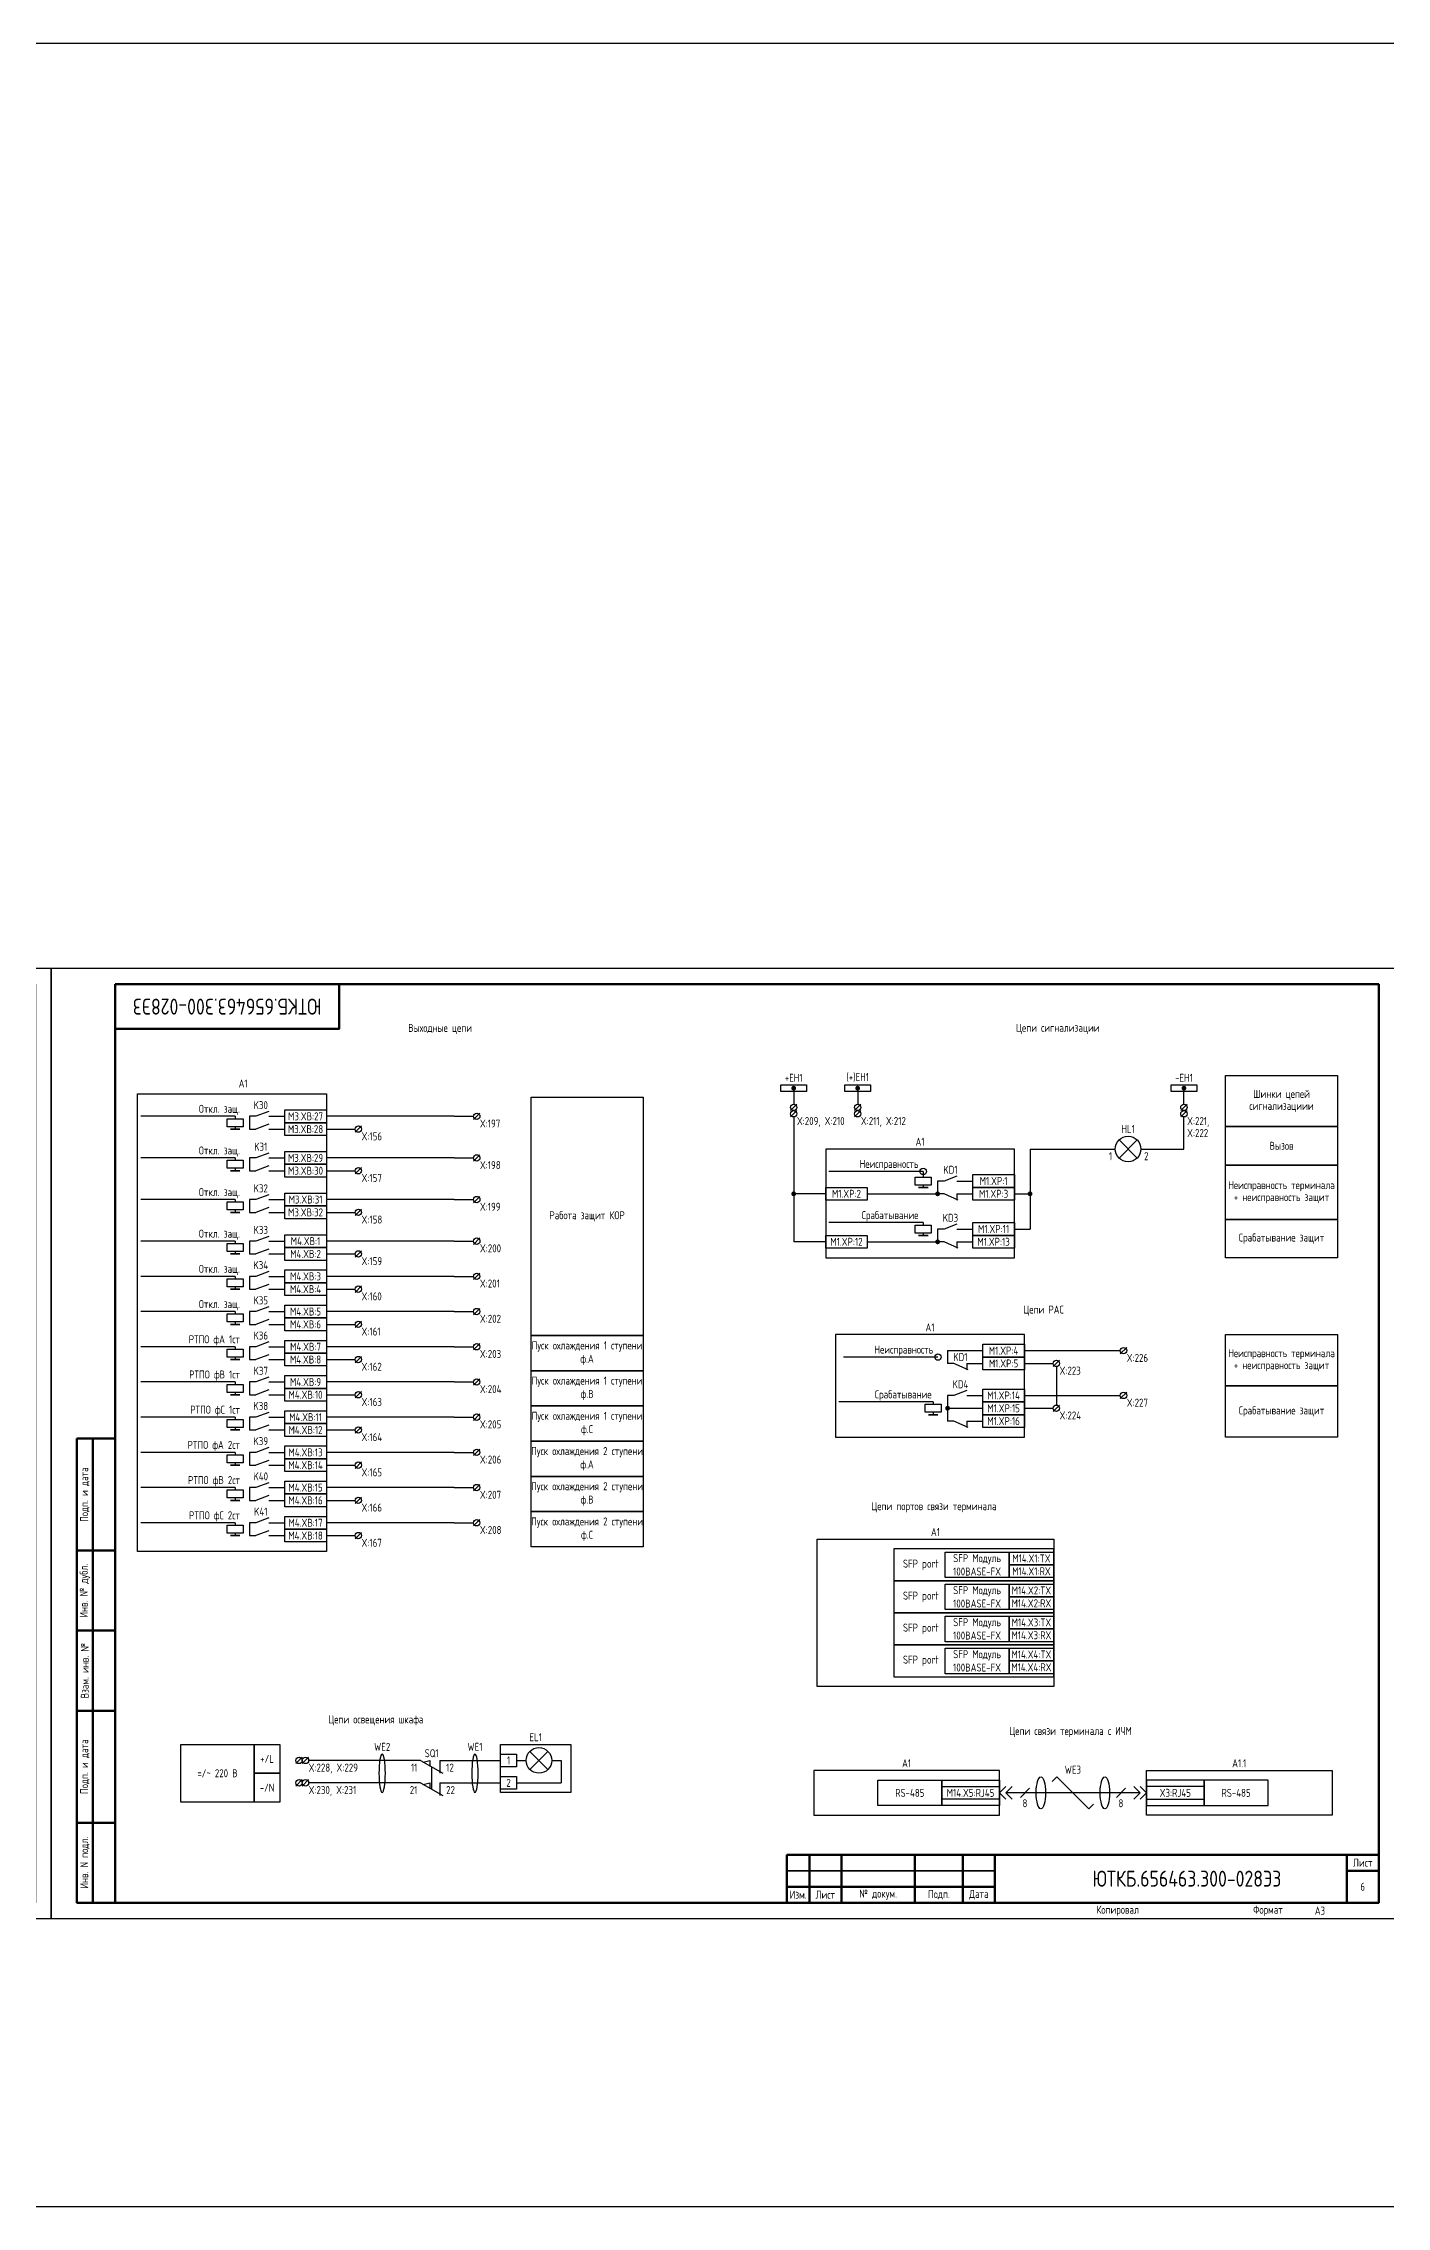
# Model space of a CAD drawing. Header units: millimetres. Extents: x -1117 to 4572, y -90 to 586.
# Drawn here: x 2098 to 2518, y -90 to 586 of the extents above; entities that cross this region are included whole.
import ezdxf

# ---------------------------------------------------------------- set-up
doc = ezdxf.new("R2010")
doc.units = ezdxf.units.MM
doc.styles.add('Gost_type_A', font='GOST_A.TTF')

# ---------------------------------------------------------------- blocks, each defined once
blk = doc.blocks.new('POINT')
at = {"const_width": 0.75}
blk.add_lwpolyline([(-0.375, 0, 1), (0.375, 0, 1)], format="xyb", close=True, dxfattribs=at)
blk = doc.blocks.new('Шинка')
blk.add_lwpolyline([(-4, 1), (4, 1), (4, -1), (-4, -1)], close=True)
blk.add_blockref('POINT', (0, 0))
blk = doc.blocks.new('Формат_А3')
blk.add_lwpolyline([(-420, 297), (0, 297), (0, 0), (-420, 0)], close=True)
at = {"lineweight": 50}
blk.add_lwpolyline([(-400, 292), (-5, 292), (-5, 5), (-400, 5)], close=True, dxfattribs=at)
blk = doc.blocks.new('Штамп угловой верхний')
at = {"lineweight": 50}
blk.add_lwpolyline([(0, 0), (70, 0), (70, -14), (0, -14)], close=True, dxfattribs=at)
blk = doc.blocks.new('Штамп левый нижний')
at = {"lineweight": 50}
for points in [[(-12, 145), (-7, 145), (-7, 110), (-12, 110)], [(-7, 145), (0, 145), (0, 110), (-7, 110)], [(-12, 110), (-7, 110), (-7, 85), (-12, 85)], [(-7, 110), (0, 110), (0, 85), (-7, 85)], [(-12, 85), (-7, 85), (-7, 60), (-12, 60)], [(-7, 85), (0, 85), (0, 60), (-7, 60)], [(-12, 60), (-7, 60), (-7, 25), (-12, 25)], [(-7, 60), (0, 60), (0, 25), (-7, 25)], [(-12, 25), (-7, 25), (-7, 0), (-12, 0)], [(-7, 25), (0, 25), (0, 0), (-7, 0)]]:
    blk.add_lwpolyline(points, close=True, dxfattribs=at)
at = {"char_height": 2.5, "attachment_point": 5, "rotation": 90, "style": 'Gost_type_A'}
for s, insert, width in [('Подп. и дата', (-9.5, 127.5), 35), ('Инв. № дубл.', (-9.5, 97.5), 25), ('Взам. инв. №', (-9.5, 72.5), 25), ('Подп. и дата', (-9.5, 42.5), 35), ('Инв. N подл.', (-9.5, 12.5), 25)]:
    blk.add_mtext(s, dxfattribs=dict(at, insert=insert, width=width))
blk = doc.blocks.new('Штамп малый нижний')
at = {"lineweight": 50}
for points in [[(-185, 15), (-178, 15), (-178, 5), (-185, 5)], [(-178, 15), (-168, 15), (-168, 5), (-178, 5)], [(-168, 15), (-145, 15), (-145, 5), (-168, 5)], [(-145, 15), (-130, 15), (-130, 5), (-145, 5)], [(-130, 15), (-120, 15), (-120, 5), (-130, 5)], [(-120, 15), (-10, 15), (-10, 0), (-120, 0)], [(-10, 15), (0, 15), (0, 10), (-10, 10)], [(-10, 10), (0, 10), (0, 0), (-10, 0)], [(-185, 5), (-178, 5), (-178, 0), (-185, 0)], [(-178, 5), (-168, 5), (-168, 0), (-178, 0)], [(-168, 5), (-145, 5), (-145, 0), (-168, 0)], [(-145, 5), (-130, 5), (-130, 0), (-145, 0)], [(-130, 5), (-120, 5), (-120, 0), (-130, 0)]]:
    blk.add_lwpolyline(points, close=True, dxfattribs=at)
for points in [[(-185, 15), (-178, 15), (-178, 10), (-185, 10)], [(-178, 15), (-168, 15), (-168, 10), (-178, 10)], [(-168, 15), (-145, 15), (-145, 10), (-168, 10)], [(-145, 15), (-130, 15), (-130, 10), (-145, 10)], [(-130, 15), (-120, 15), (-120, 10), (-130, 10)], [(-185, 10), (-178, 10), (-178, 5), (-185, 5)], [(-178, 10), (-168, 10), (-168, 5), (-178, 5)], [(-168, 10), (-145, 10), (-145, 5), (-168, 5)], [(-145, 10), (-130, 10), (-130, 5), (-145, 5)], [(-130, 10), (-120, 10), (-120, 5), (-130, 5)]]:
    blk.add_lwpolyline(points, close=True)
at = {"char_height": 2.5, "style": 'Gost_type_A'}
for s, insert, width, attachment_point in [('Лист', (-5, 12.5), 10, 5), ('Изм.', (-181.5, 2.5), 7, 5), ('Лист', (-173, 2.5), 10, 5), ('№ докум.', (-156.5, 2.5), 23, 5), ('Подп.', (-137.5, 2.5), 15, 5), ('Дата', (-125, 2.5), 10, 5), ('Копировал', (-75, -2.53), 13.1202, 6), ('Формат', (-30, -2.53), 13.1202, 6)]:
    blk.add_mtext(s, dxfattribs=dict(at, insert=insert, width=width, attachment_point=attachment_point))

msp = doc.modelspace()

# ---------------------------------------------------------------- linework, layer by layer
for p, q in [((2332.1, 259.5), (2332.1, 254.5)), ((2352.1, 258.5), (2352.1, 254.5)), ((2454.1, 254.5), (2454.1, 259.5)), ((2157.5, 250.71), (2128, 250.71)), ((2157.5, 250.71), (2157.5, 249.96)), ((2226, 250.71), (2186, 250.71)), ((2234.01, 251.71), (2232.01, 249.71)), ((2333.1, 254.5), (2331.1, 252.5)), ((2333.1, 252.5), (2331.1, 250.5)), ((2332.1, 250.5), (2332.1, 211.5)), ((2353.1, 254.5), (2351.1, 252.5)), ((2353.1, 252.5), (2351.1, 250.5)), ((2455.1, 254.5), (2453.1, 252.5)), ((2455.1, 252.5), (2453.1, 250.5)), ((2454.1, 252.5), (2454.1, 252.51)), ((2454.1, 252.5), (2454.1, 252.51)), ((2454.1, 240.5), (2454.1, 250.5)), ((2157.5, 247.46), (2157.5, 246.71)), ((2186, 246.71), (2195, 246.71)), ((2197.01, 247.71), (2195.01, 245.71)), ((2157.5, 237.71), (2128, 237.71)), ((2157.5, 237.71), (2157.5, 236.96)), ((2226, 237.71), (2186, 237.71)), ((2234.01, 238.71), (2232.01, 236.71)), ((2405.98, 240.5), (2417.91, 240.5)), ((2405.98, 240.5), (2405.98, 215.5)), ((2417.91, 240.5), (2432.64, 240.5)), ((2433.82, 243.33), (2439.47, 237.67)), ((2439.47, 243.33), (2433.82, 237.67)), ((2440.64, 240.5), (2454.1, 240.5)), ((2157.5, 234.46), (2157.5, 233.71)), ((2186, 233.71), (2195, 233.71)), ((2197.01, 234.71), (2195.01, 232.71)), ((2372.6, 233.5), (2343.1, 233.5)), ((2372.6, 233.5), (2372.6, 231.75)), ((2157.5, 224.71), (2128, 224.71)), ((2157.5, 224.71), (2157.5, 223.96)), ((2226, 224.71), (2186, 224.71)), ((2234.01, 225.71), (2232.01, 223.71)), ((2342.1, 226.5), (2332.1, 226.5)), ((2372.6, 229.25), (2372.6, 228.5)), ((2383.1, 226.5), (2383.1, 224.5)), ((2401.1, 226.5), (2405.98, 226.5)), ((2157.5, 221.46), (2157.5, 220.71)), ((2186, 220.71), (2195, 220.71)), ((2197.01, 221.71), (2195.01, 219.71)), ((2372.6, 217.5), (2343.1, 217.5)), ((2372.6, 217.5), (2372.6, 216.75)), ((2157.5, 211.71), (2128, 211.71)), ((2157.5, 211.71), (2157.5, 210.96)), ((2226, 211.71), (2186, 211.71)), ((2234.01, 212.71), (2232.01, 210.71)), ((2342.1, 211.5), (2332.1, 211.5)), ((2372.6, 214.25), (2372.6, 213.5)), ((2383.1, 211.5), (2383.1, 209.5)), ((2401.1, 215.5), (2405.98, 215.5)), ((2157.5, 208.46), (2157.5, 207.71)), ((2186, 207.71), (2195, 207.71)), ((2197.01, 208.71), (2195.01, 206.71)), ((2157.5, 200.71), (2128, 200.71)), ((2157.5, 200.71), (2157.5, 199.96)), ((2157.5, 197.46), (2157.5, 196.71)), ((2226, 200.71), (2186, 200.71)), ((2186, 196.71), (2195, 196.71)), ((2197, 197.71), (2195, 195.71)), ((2234, 201.71), (2232, 199.71)), ((2157.5, 189.71), (2128, 189.71)), ((2157.5, 189.71), (2157.5, 188.96)), ((2226, 189.71), (2186, 189.71)), ((2234, 190.71), (2232, 188.71)), ((2157.5, 186.46), (2157.5, 185.71)), ((2186, 185.71), (2195, 185.71)), ((2197, 186.71), (2195, 184.71)), ((2157.5, 178.71), (2128, 178.71)), ((2157.5, 178.71), (2157.5, 177.96)), ((2226, 178.71), (2186, 178.71)), ((2234, 179.71), (2232, 177.71)), ((2380.21, 177.49), (2380.21, 173.49)), ((2404.21, 177.49), (2434.21, 177.49)), ((2436.21, 178.49), (2434.21, 176.49)), ((2157.5, 175.46), (2157.5, 174.71)), ((2186, 174.71), (2195, 174.71)), ((2197, 175.71), (2195, 173.71)), ((2377.21, 175.49), (2347.71, 175.49)), ((2386.21, 173.49), (2386.21, 171.49)), ((2404.21, 173.49), (2413.21, 173.49)), ((2415.21, 174.49), (2413.21, 172.49)), ((2414.21, 172.49), (2414.21, 160.49)), ((2157.5, 167.71), (2128, 167.71)), ((2157.5, 167.71), (2157.5, 166.96)), ((2157.5, 164.46), (2157.5, 163.71)), ((2226, 167.71), (2186, 167.71)), ((2186, 163.71), (2195, 163.71)), ((2197, 164.71), (2195, 162.71)), ((2234, 168.71), (2232, 166.71)), ((2404.21, 163.49), (2434.21, 163.49)), ((2436.21, 164.49), (2434.21, 162.49)), ((2157.5, 156.71), (2128, 156.71)), ((2157.5, 156.71), (2157.5, 155.96)), ((2226, 156.71), (2186, 156.71)), ((2234, 157.71), (2232, 155.71)), ((2375.71, 161.49), (2346.21, 161.49)), ((2375.71, 161.49), (2375.71, 160.74)), ((2375.71, 158.24), (2375.71, 157.49)), ((2386.21, 155.49), (2386.21, 153.49)), ((2404.21, 159.49), (2413.21, 159.49)), ((2415.21, 160.49), (2413.21, 158.49)), ((2157.5, 153.46), (2157.5, 152.71)), ((2186, 152.71), (2195, 152.71)), ((2197, 153.71), (2195, 151.71)), ((2157.5, 145.71), (2128, 145.71)), ((2157.5, 145.71), (2157.5, 144.96)), ((2157.5, 142.46), (2157.5, 141.71)), ((2226, 145.71), (2186, 145.71)), ((2197, 142.71), (2195, 140.71)), ((2234, 146.71), (2232, 144.71)), ((2186, 141.71), (2195, 141.71)), ((2234, 135.71), (2232, 133.71)), ((2157.5, 134.71), (2128, 134.71)), ((2157.5, 134.71), (2157.5, 133.96)), ((2157.5, 131.46), (2157.5, 130.71)), ((2226, 134.71), (2186, 134.71)), ((2186, 130.71), (2195, 130.71)), ((2197, 131.71), (2195, 129.71)), ((2157.5, 123.71), (2128, 123.71)), ((2157.5, 123.71), (2157.5, 122.96)), ((2226, 123.71), (2186, 123.71)), ((2234, 124.71), (2232, 122.71)), ((2157.5, 120.46), (2157.5, 119.71)), ((2186, 119.71), (2195, 119.71)), ((2197, 120.71), (2195, 118.71)), ((2178.46, 50.45), (2176.46, 48.45)), ((2180.46, 50.45), (2178.46, 48.45)), ((2215.46, 49.45), (2180.47, 49.45)), ((2215.46, 49.45), (2222.38, 45.45)), ((2216.32, 48.95), (2218.32, 49.45)), ((2218.32, 49.45), (2218.32, 47.79)), ((2221.46, 49.45), (2221.46, 45.45)), ((2221.46, 49.45), (2240.46, 49.45)), ((2245.46, 49.45), (2248.46, 49.45)), ((2249.63, 52.28), (2255.29, 46.62)), ((2255.29, 52.28), (2249.63, 46.62)), ((2256.46, 49.45), (2259.46, 49.45)), ((2259.46, 49.45), (2259.46, 42.45)), ((2178.46, 43.45), (2176.46, 41.45)), ((2180.46, 43.45), (2178.46, 41.45)), ((2215.46, 42.45), (2180.47, 42.45)), ((2215.46, 42.45), (2222.38, 38.45)), ((2216.32, 41.95), (2218.32, 42.45)), ((2218.32, 42.45), (2218.32, 40.79)), ((2221.46, 42.45), (2221.46, 38.45)), ((2221.46, 42.45), (2240.46, 42.45)), ((2245.46, 42.45), (2259.46, 42.45)), ((2396.39, 39.32), (2398.39, 41.32)), ((2396.39, 39.32), (2398.39, 41.32)), ((2398.39, 39.32), (2400.39, 41.32)), ((2398.39, 39.32), (2400.39, 41.32)), ((2405.81, 40.74), (2402.98, 37.91)), ((2412.93, 42.85), (2414.39, 44.32)), ((2414.39, 44.32), (2424.39, 34.32)), ((2435.81, 40.74), (2432.98, 37.91)), ((2440.39, 39.32), (2438.39, 41.32)), ((2440.39, 39.32), (2438.39, 41.32)), ((2442.39, 39.32), (2440.39, 41.32)), ((2442.39, 39.32), (2440.39, 41.32)), ((2396.39, 39.32), (2398.39, 37.32)), ((2396.39, 39.32), (2398.39, 37.32)), ((2440.39, 39.32), (2398.39, 39.32)), ((2398.39, 39.32), (2400.39, 37.32)), ((2398.39, 39.32), (2400.39, 37.32)), ((2424.39, 34.32), (2425.81, 35.74)), ((2440.39, 39.32), (2438.39, 37.32)), ((2440.39, 39.32), (2438.39, 37.32)), ((2442.39, 39.32), (2440.39, 37.32)), ((2442.39, 39.32), (2440.39, 37.32))]:
    msp.add_line(p, q)
at = {"ltscale": 1.08}
for p, q in [((2164, 250.71), (2162, 250.71)), ((2162, 250.71), (2162, 246.71)), ((2168, 250.71), (2173, 250.71)), ((2162, 246.71), (2164, 246.71)), ((2168, 246.71), (2173, 246.71)), ((2164, 237.71), (2162, 237.71)), ((2162, 237.71), (2162, 233.71)), ((2168, 237.71), (2173, 237.71)), ((2162, 233.71), (2164, 233.71)), ((2168, 233.71), (2173, 233.71)), ((2379.1, 230.5), (2377.1, 230.5)), ((2377.1, 230.5), (2377.1, 226.5)), ((2383.1, 230.5), (2388.1, 230.5)), ((2164, 224.71), (2162, 224.71)), ((2162, 224.71), (2162, 220.71)), ((2168, 224.71), (2173, 224.71)), ((2355.1, 226.5), (2377.1, 226.5)), ((2379.1, 226.5), (2377.1, 226.5)), ((2383.1, 226.5), (2388.1, 226.5)), ((2162, 220.71), (2164, 220.71)), ((2168, 220.71), (2173, 220.71)), ((2164, 211.71), (2162, 211.71)), ((2162, 211.71), (2162, 207.71)), ((2168, 211.71), (2173, 211.71)), ((2355.1, 211.5), (2377.1, 211.5)), ((2379.1, 215.5), (2377.1, 215.5)), ((2377.1, 215.5), (2377.1, 211.5)), ((2379.1, 211.5), (2377.1, 211.5)), ((2383.1, 215.5), (2388.1, 215.5)), ((2383.1, 211.5), (2388.1, 211.5)), ((2162, 207.71), (2164, 207.71)), ((2168, 207.71), (2173, 207.71)), ((2164, 200.71), (2162, 200.71)), ((2162, 200.71), (2162, 196.71)), ((2162, 196.71), (2164, 196.71)), ((2168, 200.71), (2173, 200.71)), ((2168, 196.71), (2173, 196.71)), ((2164, 189.71), (2162, 189.71)), ((2162, 189.71), (2162, 185.71)), ((2168, 189.71), (2173, 189.71)), ((2162, 185.71), (2164, 185.71)), ((2168, 185.71), (2173, 185.71)), ((2164, 178.71), (2162, 178.71)), ((2162, 178.71), (2162, 174.71)), ((2168, 178.71), (2173, 178.71)), ((2380.21, 177.49), (2391.21, 177.49)), ((2162, 174.71), (2164, 174.71)), ((2168, 174.71), (2173, 174.71)), ((2382.21, 173.49), (2380.21, 173.49)), ((2386.21, 173.49), (2391.21, 173.49)), ((2164, 167.71), (2162, 167.71)), ((2162, 167.71), (2162, 163.71)), ((2162, 163.71), (2164, 163.71)), ((2168, 167.71), (2173, 167.71)), ((2168, 163.71), (2173, 163.71)), ((2382.21, 163.49), (2380.21, 163.49)), ((2380.21, 163.49), (2380.21, 155.49)), ((2386.21, 163.49), (2391.21, 163.49)), ((2164, 156.71), (2162, 156.71)), ((2162, 156.71), (2162, 152.71)), ((2168, 156.71), (2173, 156.71)), ((2380.21, 159.49), (2391.21, 159.49)), ((2382.21, 155.49), (2380.21, 155.49)), ((2386.21, 155.49), (2391.21, 155.49)), ((2162, 152.71), (2164, 152.71)), ((2168, 152.71), (2173, 152.71)), ((2164, 145.71), (2162, 145.71)), ((2162, 145.71), (2162, 141.71)), ((2168, 145.71), (2173, 145.71)), ((2162, 141.71), (2164, 141.71)), ((2168, 141.71), (2173, 141.71)), ((2164, 134.71), (2162, 134.71)), ((2162, 134.71), (2162, 130.71)), ((2162, 130.71), (2164, 130.71)), ((2168, 134.71), (2173, 134.71)), ((2168, 130.71), (2173, 130.71)), ((2164, 123.71), (2162, 123.71)), ((2162, 123.71), (2162, 119.71)), ((2168, 123.71), (2173, 123.71)), ((2162, 119.71), (2164, 119.71)), ((2168, 119.71), (2173, 119.71))]:
    msp.add_line(p, q, dxfattribs=at)
at = {"ltscale": 4.32}
for p, q in [((2168, 252.21), (2164, 250.71)), ((2168, 248.21), (2164, 246.71)), ((2168, 239.21), (2164, 237.71)), ((2168, 235.21), (2164, 233.71)), ((2383.1, 232), (2379.1, 230.5)), ((2168, 226.21), (2164, 224.71)), ((2383.49, 224.51), (2379.1, 226.5)), ((2168, 222.21), (2164, 220.71)), ((2383.1, 217), (2379.1, 215.5)), ((2168, 213.21), (2164, 211.71)), ((2383.49, 209.51), (2379.1, 211.5)), ((2168, 209.21), (2164, 207.71)), ((2168, 202.21), (2164, 200.71)), ((2168, 198.21), (2164, 196.71)), ((2168, 191.21), (2164, 189.71)), ((2168, 187.21), (2164, 185.71)), ((2168, 180.21), (2164, 178.71)), ((2168, 176.21), (2164, 174.71)), ((2168, 169.21), (2164, 167.71)), ((2386.6, 171.49), (2382.21, 173.49)), ((2168, 165.21), (2164, 163.71)), ((2386.21, 164.99), (2382.21, 163.49)), ((2168, 158.21), (2164, 156.71)), ((2386.6, 153.49), (2382.21, 155.49)), ((2168, 154.21), (2164, 152.71)), ((2168, 147.21), (2164, 145.71)), ((2168, 143.21), (2164, 141.71)), ((2168, 136.21), (2164, 134.71)), ((2168, 132.21), (2164, 130.71)), ((2168, 125.21), (2164, 123.71)), ((2168, 121.21), (2164, 119.71))]:
    msp.add_line(p, q, dxfattribs=at)
at = {"ltscale": 4}
for p, q in [((2226, 250.71), (2232.01, 250.71)), ((2226, 237.71), (2232.01, 237.71)), ((2226, 224.71), (2232.01, 224.71)), ((2226, 211.71), (2232.01, 211.71)), ((2226, 200.71), (2232, 200.71)), ((2226, 189.71), (2232, 189.71)), ((2226, 178.71), (2232, 178.71)), ((2226, 167.71), (2232, 167.71)), ((2226, 156.71), (2232, 156.71)), ((2226, 145.71), (2232, 145.71)), ((2226, 134.71), (2232, 134.71)), ((2226, 123.71), (2232, 123.71))]:
    msp.add_line(p, q, dxfattribs=at)
at = {"color": 5}
for p, q in [((2186, 172.71), (2186, 169.71)), ((2186, 161.71), (2186, 158.71))]:
    msp.add_line(p, q, dxfattribs=at)
at = {"ltscale": 0.5}
msp.add_line((2218.92, 47.45), (2218.92, 40.45), dxfattribs=at)
for points in [[(-1117.42, 586), (4572.48, 586), (4572.48, -90), (-1117.42, -90)], [(2127, 257.71), (2186, 257.71), (2186, 114.72), (2127, 114.72)], [(2502.1, 247.5), (2467.1, 247.5), (2467.1, 263.5), (2502.1, 263.5)], [(2173, 252.71), (2186, 252.71), (2186, 248.71), (2173, 248.71)], [(2250, 256.71), (2285, 256.71), (2285, 182.21), (2250, 182.21)], [(2160, 249.96), (2160, 247.46), (2155, 247.46), (2155, 249.96)], [(2159, 246.71), (2156, 246.71)], [(2173, 248.71), (2186, 248.71), (2186, 244.71), (2173, 244.71)], [(2502.1, 235.5), (2467.1, 235.5), (2467.1, 247.5), (2502.1, 247.5)], [(2160, 236.96), (2160, 234.46), (2155, 234.46), (2155, 236.96)], [(2173, 239.71), (2186, 239.71), (2186, 235.71), (2173, 235.71)], [(2342.1, 206.5), (2401.1, 206.5), (2401.1, 240.5), (2342.1, 240.5)], [(2159, 233.71), (2156, 233.71)], [(2173, 235.71), (2186, 235.71), (2186, 231.71), (2173, 231.71)], [(2375.1, 231.75), (2375.1, 229.25), (2370.1, 229.25), (2370.1, 231.75)], [(2388.1, 232.5), (2401.1, 232.5), (2401.1, 228.5), (2388.1, 228.5)], [(2502.1, 218.5), (2467.1, 218.5), (2467.1, 235.5), (2502.1, 235.5)], [(2160, 223.96), (2160, 221.46), (2155, 221.46), (2155, 223.96)], [(2173, 226.71), (2186, 226.71), (2186, 222.71), (2173, 222.71)], [(2342.1, 228.5), (2355.1, 228.5), (2355.1, 224.5), (2342.1, 224.5)], [(2374.1, 228.5), (2371.1, 228.5)], [(2388.1, 228.5), (2401.1, 228.5), (2401.1, 224.5), (2388.1, 224.5)], [(2159, 220.71), (2156, 220.71)], [(2173, 222.71), (2186, 222.71), (2186, 218.71), (2173, 218.71)], [(2375.1, 216.75), (2375.1, 214.25), (2370.1, 214.25), (2370.1, 216.75)], [(2388.1, 217.5), (2401.1, 217.5), (2401.1, 213.5), (2388.1, 213.5)], [(2502.1, 206.5), (2467.1, 206.5), (2467.1, 218.5), (2502.1, 218.5)], [(2160, 210.96), (2160, 208.46), (2155, 208.46), (2155, 210.96)], [(2173, 213.71), (2186, 213.71), (2186, 209.71), (2173, 209.71)], [(2173, 209.71), (2186, 209.71), (2186, 205.71), (2173, 205.71)], [(2342.1, 213.5), (2355.1, 213.5), (2355.1, 209.5), (2342.1, 209.5)], [(2374.1, 213.5), (2371.1, 213.5)], [(2388.1, 213.5), (2401.1, 213.5), (2401.1, 209.5), (2388.1, 209.5)], [(2159, 207.71), (2156, 207.71)], [(2160, 199.96), (2160, 197.46), (2155, 197.46), (2155, 199.96)], [(2159, 196.71), (2156, 196.71)], [(2173, 202.71), (2186, 202.71), (2186, 198.71), (2173, 198.71)], [(2173, 198.71), (2186, 198.71), (2186, 194.71), (2173, 194.71)], [(2173, 191.71), (2186, 191.71), (2186, 187.71), (2173, 187.71)], [(2160, 188.96), (2160, 186.46), (2155, 186.46), (2155, 188.96)], [(2159, 185.71), (2156, 185.71)], [(2173, 187.71), (2186, 187.71), (2186, 183.71), (2173, 183.71)], [(2160, 177.96), (2160, 175.46), (2155, 175.46), (2155, 177.96)], [(2173, 180.71), (2186, 180.71), (2186, 176.71), (2173, 176.71)], [(2173, 176.71), (2186, 176.71), (2186, 172.71), (2173, 172.71)], [(2250, 182.21), (2285, 182.21), (2285, 171.21), (2250, 171.21)], [(2345.21, 150.49), (2404.21, 150.49), (2404.21, 182.49), (2345.21, 182.49)], [(2391.21, 179.49), (2404.21, 179.49), (2404.21, 175.49), (2391.21, 175.49)], [(2502.1, 166.49), (2467.1, 166.49), (2467.1, 182.49), (2502.1, 182.49)], [(2159, 174.71), (2156, 174.71)], [(2173, 169.71), (2186, 169.71), (2186, 165.71), (2173, 165.71)], [(2250, 171.21), (2285, 171.21), (2285, 160.21), (2250, 160.21)], [(2391.21, 175.49), (2404.21, 175.49), (2404.21, 171.49), (2391.21, 171.49)], [(2160, 166.96), (2160, 164.46), (2155, 164.46), (2155, 166.96)], [(2159, 163.71), (2156, 163.71)], [(2173, 165.71), (2186, 165.71), (2186, 161.71), (2173, 161.71)], [(2391.21, 165.49), (2404.21, 165.49), (2404.21, 161.49), (2391.21, 161.49)], [(2502.1, 150.49), (2467.1, 150.49), (2467.1, 166.49), (2502.1, 166.49)], [(2160, 155.96), (2160, 153.46), (2155, 153.46), (2155, 155.96)], [(2173, 158.71), (2186, 158.71), (2186, 154.71), (2173, 154.71)], [(2250, 160.21), (2285, 160.21), (2285, 149.21), (2250, 149.21)], [(2378.21, 160.74), (2378.21, 158.24), (2373.21, 158.24), (2373.21, 160.74)], [(2377.21, 157.49), (2374.21, 157.49)], [(2391.21, 161.49), (2404.21, 161.49), (2404.21, 157.49), (2391.21, 157.49)], [(2391.21, 157.49), (2404.21, 157.49), (2404.21, 153.49), (2391.21, 153.49)], [(2159, 152.71), (2156, 152.71)], [(2173, 154.71), (2186, 154.71), (2186, 150.71), (2173, 150.71)], [(2250, 149.21), (2285, 149.21), (2285, 138.21), (2250, 138.21)], [(2160, 144.96), (2160, 142.46), (2155, 142.46), (2155, 144.96)], [(2173, 147.71), (2186, 147.71), (2186, 143.71), (2173, 143.71)], [(2173, 143.71), (2186, 143.71), (2186, 139.71), (2173, 139.71)], [(2159, 141.71), (2156, 141.71)], [(2173, 136.71), (2186, 136.71), (2186, 132.71), (2173, 132.71)], [(2250, 138.21), (2285, 138.21), (2285, 127.21), (2250, 127.21)], [(2160, 133.96), (2160, 131.46), (2155, 131.46), (2155, 133.96)], [(2159, 130.71), (2156, 130.71)], [(2173, 132.71), (2186, 132.71), (2186, 128.71), (2173, 128.71)], [(2160, 122.96), (2160, 120.46), (2155, 120.46), (2155, 122.96)], [(2173, 125.71), (2186, 125.71), (2186, 121.71), (2173, 121.71)], [(2173, 121.71), (2186, 121.71), (2186, 117.71), (2173, 117.71)], [(2250, 127.21), (2285, 127.21), (2285, 116.21), (2250, 116.21)], [(2159, 119.71), (2156, 119.71)], [(2339.42, 118.56), (2413.42, 118.56), (2413.42, 72.56), (2339.42, 72.56)], [(2363.42, 105.56), (2413.42, 105.56), (2413.42, 115.56), (2363.42, 115.56)], [(2379.42, 114.56), (2399.42, 114.56), (2399.42, 106.56), (2379.42, 106.56)], [(2399.42, 114.56), (2413.42, 114.56), (2413.42, 110.56), (2399.42, 110.56)], [(2399.42, 110.56), (2413.42, 110.56), (2413.42, 106.56), (2399.42, 106.56)], [(2363.42, 95.56), (2413.42, 95.56), (2413.42, 105.56), (2363.42, 105.56)], [(2379.42, 104.56), (2399.42, 104.56), (2399.42, 96.56), (2379.42, 96.56)], [(2399.42, 104.56), (2413.42, 104.56), (2413.42, 100.56), (2399.42, 100.56)], [(2363.42, 85.56), (2413.42, 85.56), (2413.42, 95.56), (2363.42, 95.56)], [(2399.42, 100.56), (2413.42, 100.56), (2413.42, 96.56), (2399.42, 96.56)], [(2379.42, 94.56), (2399.42, 94.56), (2399.42, 86.56), (2379.42, 86.56)], [(2399.42, 94.56), (2413.42, 94.56), (2413.42, 90.56), (2399.42, 90.56)], [(2399.42, 90.56), (2413.42, 90.56), (2413.42, 86.56), (2399.42, 86.56)], [(2363.42, 75.56), (2413.42, 75.56), (2413.42, 85.56), (2363.42, 85.56)], [(2379.42, 84.56), (2399.42, 84.56), (2399.42, 76.56), (2379.42, 76.56)], [(2399.42, 84.56), (2413.42, 84.56), (2413.42, 80.56), (2399.42, 80.56)], [(2399.42, 80.56), (2413.42, 80.56), (2413.42, 76.56), (2399.42, 76.56)], [(2163.46, 36.45), (2140.46, 36.45), (2140.46, 54.45), (2163.46, 54.45)], [(2171.46, 45.45), (2163.46, 45.45), (2163.46, 54.45), (2171.46, 54.45)], [(2240.46, 54.45), (2262.46, 54.45), (2262.46, 39.45), (2240.46, 39.45)], [(2240.46, 51.45), (2245.46, 51.45), (2245.46, 47.45), (2240.46, 47.45)], [(2171.46, 36.45), (2163.46, 36.45), (2163.46, 45.45), (2171.46, 45.45)], [(2240.46, 44.45), (2245.46, 44.45), (2245.46, 40.45), (2240.46, 40.45)], [(2338.39, 32.32), (2396.39, 32.32), (2396.39, 46.32), (2338.39, 46.32)], [(2358.39, 43.32), (2378.39, 43.32), (2378.39, 35.32), (2358.39, 35.32)], [(2378.39, 43.32), (2396.39, 43.32), (2396.39, 35.32), (2378.39, 35.32)], [(2378.39, 41.32), (2396.39, 41.32), (2396.39, 37.32), (2378.39, 37.32)], [(2500.39, 32.32), (2442.39, 32.32), (2442.39, 46.32), (2500.39, 46.32)], [(2460.39, 43.32), (2442.39, 43.32), (2442.39, 35.32), (2460.39, 35.32)], [(2460.39, 41.32), (2442.39, 41.32), (2442.39, 37.32), (2460.39, 37.32)], [(2480.39, 43.32), (2460.39, 43.32), (2460.39, 35.32), (2480.39, 35.32)]]:
    msp.add_lwpolyline(points, close=True)
for centre, radius in [((2233.01, 250.71), 1), ((2332.1, 253.5), 1), ((2332.1, 251.5), 1), ((2352.1, 253.5), 1), ((2352.1, 251.5), 1), ((2454.1, 253.5), 1), ((2454.1, 251.5), 1), ((2196.01, 246.71), 1), ((2436.64, 240.5), 4), ((2233.01, 237.71), 1), ((2196.01, 233.71), 1), ((2372.6, 233.5), 1), ((2233.01, 224.71), 1), ((2196.01, 220.71), 1), ((2233.01, 211.71), 1), ((2196.01, 207.71), 1), ((2196, 196.71), 1), ((2233, 200.71), 1), ((2233, 189.71), 1), ((2196, 185.71), 1), ((2233, 178.71), 1), ((2377.21, 175.49), 1), ((2435.21, 177.49), 1), ((2196, 174.71), 1), ((2414.21, 173.49), 1), ((2196, 163.71), 1), ((2233, 167.71), 1), ((2435.21, 163.49), 1), ((2233, 156.71), 1), ((2414.21, 159.49), 1), ((2196, 152.71), 1), ((2196, 141.71), 1), ((2233, 145.71), 1), ((2233, 134.71), 1), ((2196, 130.71), 1), ((2233, 123.71), 1), ((2196, 119.71), 1), ((2177.46, 49.45), 1), ((2179.46, 49.45), 1), ((2252.46, 49.45), 4), ((2177.46, 42.45), 1), ((2179.46, 42.45), 1)]:
    msp.add_circle(centre, radius)
at = {"extrusion": (0, 0, -1)}
for centre in [(2203.46, 45.45), (2232.46, 45.45)]:
    msp.add_ellipse(centre, major_axis=(0, -6), ratio=0.166667, dxfattribs=at)
for centre in [(2409.39, 39.32), (2429.39, 39.32)]:
    msp.add_ellipse(centre, major_axis=(0, -5), ratio=0.293778)

# ---------------------------------------------------------------- block references
at = {"color": 1}
for name, p in [('Формат_А3', (2100, 0)), ('Формат_А3', (2520, 0)), ('Штамп левый нижний', (2120, 5)), ('Штамп малый нижний', (2515, 5))]:
    msp.add_blockref(name, p, dxfattribs=at)
for name, p in [('Штамп угловой верхний', (2120, 292)), ('Шинка', (2332.1, 259.5)), ('Шинка', (2352.1, 259.5)), ('Шинка', (2454.1, 259.5)), ('POINT', (2332.1, 226.5)), ('POINT', (2377.1, 226.5)), ('POINT', (2405.98, 226.5)), ('POINT', (2377.1, 211.5)), ('POINT', (2380.21, 159.49))]:
    msp.add_blockref(name, p)

# ---------------------------------------------------------------- texts
at = {"insert": (2155, 285), "char_height": 5, "width": 70, "attachment_point": 5, "rotation": 180, "style": 'Gost_type_A'}
msp.add_mtext('ЮТКБ.656463.300-028Э3', dxfattribs=at)
at = {"char_height": 2.5, "style": 'Gost_type_A'}
for s, insert, width, attachment_point, line_spacing_factor in [('Выходные цепи', (2221.56, 278), 197.5, 5, 0.9), ('Цепи сигнализации ', (2414.66, 278.04), 197.5, 5, 0.9), ('A1', (2160, 259.71), 66, 8, 0.9), ('Шинки цепей сигнализациии', (2484.6, 255.5), 35, 5, 0.9), ('X:209, X:210', (2333.1, 250.5), 16, 1, 0.9), ('X:211, X:212', (2353.1, 250.5), 16, 1, 0.9), ('X:221,\\PX:222', (2455.1, 250.5), 16, 1, 0.9), ('X:156', (2197.01, 245.71), 8, 1, 0.9), ('X:197', (2234.01, 249.71), 8, 1, 0.9), ('A1', (2371.6, 241.5), 59, 8, 0.9), ('X:198', (2234.01, 236.71), 8, 1, 0.9), ('Неисправность', (2371.1, 235.5), 37, 6, 0.8), ('Вызов', (2484.6, 241.5), 35, 5, 0.9), ('X:157', (2197.01, 232.71), 8, 1, 0.9), ('Неисправность терминала + неисправность защит', (2484.6, 227), 35, 5, 0.9), ('X:199', (2234.01, 223.71), 8, 1, 0.9), ('X:158', (2197.01, 219.71), 8, 1, 0.9), ('X:200', (2234.01, 210.71), 8, 1, 0.9), ('Срабатывание защит', (2484.6, 212.5), 35, 5, 0.9), ('X:159', (2197.01, 206.71), 8, 1, 0.9), ('X:201', (2234, 199.71), 8, 1, 0.9), ('X:160', (2197, 195.71), 8, 1, 0.9), ('Цепи РАС', (2410.21, 189.99), 191.9988, 5, 0.9), ('X:161', (2197, 184.71), 8, 1, 0.9), ('X:202', (2234, 188.71), 8, 1, 0.9), ('A1', (2374.71, 183.49), 59, 8, 0.9), ('X:203', (2234, 177.71), 8, 1, 0.9), ('Неисправность', (2375.71, 177.49), 37, 6, 0.8), ('X:226', (2436.21, 176.49), 8, 1, 0.9), ('Неисправность терминала + неисправность защит', (2484.6, 174.49), 35, 5, 0.9), ('X:162', (2197, 173.71), 8, 1, 0.9), ('X:223', (2415.21, 172.49), 8, 1, 0.9), ('X:163', (2197, 162.71), 8, 1, 0.9), ('X:204', (2234, 166.71), 8, 1, 0.9), ('X:227', (2436.21, 162.49), 8, 1, 0.9), ('X:205', (2234, 155.71), 8, 1, 0.9), ('X:224', (2415.21, 158.49), 8, 1, 0.9), ('Срабатывание защит', (2484.6, 158.49), 35, 5, 0.9), ('X:164', (2197, 151.71), 8, 1, 0.9), ('X:206', (2234, 144.71), 8, 1, 0.9), ('X:165', (2197, 140.71), 8, 1, 0.9), ('X:166', (2197, 129.71), 8, 1, 0.9), ('X:207', (2234, 133.71), 8, 1, 0.9), ('Цепи портов связи терминала', (2375.92, 128.56), 197, 5, 0.9), ('X:208', (2234, 122.71), 8, 1, 0.9), ('A1', (2376.42, 119.56), 74.0002, 8, 0.9), ('X:167', (2197, 118.71), 8, 1, 0.9), ('Цепи освещения шкафа', (2201.46, 61.95), 122, 5, 0.9), ('EL1', (2251.45, 55.45), 21.9942, 8, 0.9), ('Цепи связи терминала с ИЧМ', (2418.64, 58.32), 197.5, 5, 0.9), ('+/L', (2167.46, 49.95), 8, 5, 0.9), ('X:228, X:229', (2180.46, 48.45), 17.9949, 1, 0.9), ('A1', (2367.39, 47.32), 58.0002, 8, 0.9), ('A1.1', (2471.39, 47.32), 58.0002, 8, 0.9), ('=/~ 220 В', (2151.96, 45.45), 23, 5, 0.9), ('-/N', (2167.46, 40.95), 8, 5, 0.9), ('X:230, X:231', (2180.46, 41.45), 17.9949, 1, 0.9)]:
    msp.add_mtext(s, dxfattribs=dict(at, insert=insert, width=width, attachment_point=attachment_point, line_spacing_factor=line_spacing_factor))
at = {"style": 'Gost_type_A'}
for s, insert, char_height, width, attachment_point in [('+EH1', (2332.1, 261.5), 2.5, 10, 8), ('(+)EH1', (2352.1, 261.5), 2.5, 10, 8), ('-EH1', (2454.1, 261.5), 2.5, 10, 8), ('Откл. защ.', (2159, 252.71), 2.5, 31.0015, 6), ('K30', (2165.5, 254.21), 2.5, 5, 5), ('M3.XВ:27', (2179.5, 250.71), 2.5, 13, 5), ('M3.XВ:28', (2179.5, 246.71), 2.5, 13, 5), ('HL1', (2436.64, 245.5), 2.5, 14, 8), ('Откл. защ.', (2159, 239.71), 2.5, 31.0015, 6), ('K31', (2165.5, 241.21), 2.5, 5, 5), ('M3.XВ:29', (2179.5, 237.71), 2.5, 13, 5), ('1', (2431.64, 239.5), 2.5, 6, 3), ('2', (2441.64, 239.5), 2.5, 6, 1), ('M3.XВ:30', (2179.5, 233.71), 2.5, 13, 5), ('KD1', (2381.1, 234), 2.5, 8, 5), ('M1.XP:1', (2394.6, 230.5), 2.5, 13, 5), ('Откл. защ.', (2159, 226.71), 2.5, 31.0015, 6), ('K32', (2165.5, 228.21), 2.5, 5, 5), ('M3.XВ:31', (2179.5, 224.71), 2.5, 13, 5), ('M1.XP:2', (2348.6, 226.5), 2.5, 13, 5), ('M1.XP:3', (2394.6, 226.5), 2.5, 13, 5), ('K33', (2165.5, 215.21), 2.5, 5, 5), ('M3.XВ:32', (2179.5, 220.71), 2.5, 13, 5), ('Работа защит КОР', (2267.5, 219.46), 2.5, 34.999, 5), ('KD3', (2381.1, 219), 2.5, 8, 5), ('M1.XP:11', (2394.6, 215.5), 2.5, 13, 5), ('Откл. защ.', (2159, 213.71), 2.5, 35.9386, 6), ('M4.XВ:1', (2179.5, 211.71), 2.5, 13, 5), ('M1.XP:12', (2348.6, 211.5), 2.5, 13, 5), ('M1.XP:13', (2394.6, 211.5), 2.5, 13, 5), ('Откл. защ.', (2159, 202.71), 2.5, 35.9386, 6), ('K34', (2165.5, 204.21), 2.5, 5, 5), ('M4.XВ:2', (2179.5, 207.71), 2.5, 13, 5), ('M4.XВ:4', (2179.5, 196.71), 2.5, 13, 5), ('M4.XВ:3', (2179.5, 200.71), 2.5, 13, 5), ('Откл. защ.', (2159, 191.71), 2.5, 36.2681, 6), ('K35', (2165.5, 193.21), 2.5, 5, 5), ('M4.XВ:5', (2179.5, 189.71), 2.5, 13, 5), ('K36', (2165.5, 182.21), 2.5, 4.3434, 5), ('M4.XВ:6', (2179.5, 185.71), 2.5, 13, 5), ('РТПО фА 1ст', (2159, 180.71), 2.5, 34.6824, 6), ('M4.XВ:8', (2179.5, 174.71), 2.5, 13, 5), ('M4.XВ:7', (2179.5, 178.71), 2.5, 13, 5), ('\\pxsm1;{\\C0;Пуск охлаждения 1 ступени ф.А}', (2267.5, 176.71), 2.5, 34.9987, 5), ('KD1', (2384.21, 175.49), 2.5, 8, 5), ('M1.XP:4', (2397.71, 177.49), 2.5, 13, 5), ('РТПО фВ 1ст', (2159, 169.71), 2.5, 31.0015, 6), ('K37', (2165.5, 171.21), 2.5, 5, 5), ('\\pxsm1;{\\C0;Пуск охлаждения 1 ступени ф.В}', (2267.5, 165.71), 2.5, 34.9987, 5), ('M1.XP:5', (2397.71, 173.49), 2.5, 13, 5), ('M4.XВ:10', (2179.5, 163.71), 2.5, 13, 5), ('M4.XВ:9', (2179.5, 167.71), 2.5, 13, 5), ('KD4', (2384.21, 166.99), 2.5, 8, 5), ('M1.XP:14', (2397.71, 163.49), 2.5, 13, 5), ('РТПО фС 1ст', (2159, 158.71), 2.5, 31.0015, 6), ('K38', (2165.5, 160.21), 2.5, 5, 5), ('M4.XВ:11', (2179.5, 156.71), 2.5, 13, 5), ('\\pxsm1;{\\C0;Пуск охлаждения 1 ступени ф.С}', (2267.5, 154.71), 2.5, 34.9987, 5), ('M1.XP:15', (2397.71, 159.49), 2.5, 13, 5), ('M1.XP:16', (2397.71, 155.49), 2.5, 13, 5), ('РТПО фА 2ст', (2159, 147.71), 2.5, 31.0015, 6), ('K39', (2165.5, 149.21), 2.5, 5, 5), ('M4.XВ:12', (2179.5, 152.71), 2.5, 13, 5), ('M4.XВ:14', (2179.5, 141.71), 2.5, 13, 5), ('M4.XВ:13', (2179.5, 145.71), 2.5, 13, 5), ('\\pxsm1;{\\C0;Пуск охлаждения 2 ступени ф.А}', (2267.5, 143.71), 2.5, 34.9987, 5), ('РТПО фВ 2ст', (2159, 136.71), 2.5, 31.0015, 6), ('K40', (2165.5, 138.21), 2.5, 5, 5), ('M4.XВ:15', (2179.5, 134.71), 2.5, 13, 5), ('\\pxsm1;{\\C0;Пуск охлаждения 2 ступени ф.В}', (2267.5, 132.71), 2.5, 34.9987, 5), ('K41', (2165.5, 127.21), 2.5, 5, 5), ('M4.XВ:16', (2179.5, 130.71), 2.5, 13, 5), ('РТПО фС 2ст', (2159, 125.71), 2.5, 35.9386, 6), ('M4.XВ:17', (2179.5, 123.71), 2.5, 13, 5), ('\\pxsm1;{\\C0;Пуск охлаждения 2 ступени ф.С}', (2267.5, 121.71), 2.5, 34.9987, 5), ('M4.XВ:18', (2179.5, 119.71), 2.5, 13, 5), ('SFP port', (2377.42, 110.56), 2.5, 20, 6), ('SFP Mодуль 100BASE-FX', (2389.42, 110.56), 2.5, 19.9998, 5), ('M14.X1:RX', (2406.42, 108.56), 2.5, 14, 5), ('M14.X1:TX', (2406.42, 112.56), 2.5, 14, 5), ('SFP port', (2377.42, 100.56), 2.5, 20, 6), ('SFP Mодуль 100BASE-FX', (2389.42, 100.56), 2.5, 19.9998, 5), ('M14.X2:TX', (2406.42, 102.56), 2.5, 14, 5), ('M14.X2:RX', (2406.42, 98.56), 2.5, 14, 5), ('SFP port', (2377.42, 90.56), 2.5, 20, 6), ('SFP Mодуль 100BASE-FX', (2389.42, 90.56), 2.5, 19.9998, 5), ('M14.X3:RX', (2406.42, 88.56), 2.5, 14, 5), ('M14.X3:TX', (2406.42, 92.56), 2.5, 14, 5), ('SFP port', (2377.42, 80.56), 2.5, 20, 6), ('SFP Mодуль 100BASE-FX', (2389.42, 80.56), 2.5, 19.9998, 5), ('M14.X4:TX', (2406.42, 82.56), 2.5, 14, 5), ('M14.X4:RX', (2406.42, 78.56), 2.5, 14, 5), ('WE2', (2203.46, 52.45), 2.5, 10, 8), ('WE1', (2232.46, 52.45), 2.5, 10, 8), ('11', (2214.46, 48.45), 2.5, 6, 3), ('SQ1', (2218.92, 50.45), 2.5, 10, 8), ('12', (2223.46, 48.45), 2.5, 6, 1), ('1', (2242.96, 49.45), 2.5, 5, 5), ('WE3', (2419.39, 45.32), 2.5, 20, 8), ('21', (2214.46, 41.45), 2.5, 6, 3), ('22', (2223.46, 41.45), 2.5, 6, 1), ('2', (2242.96, 42.45), 2.5, 5, 5), ('RS-485', (2368.39, 39.32), 2.5, 19.9998, 5), ('M14.X5:RJ45', (2387.39, 39.32), 2.5, 18.0002, 5), ('X3:RJ45', (2451.39, 39.32), 2.5, 18.0002, 5), ('RS-485', (2470.39, 39.32), 2.5, 19.9998, 5), ('8', (2404.39, 37.32), 2.5, 20, 2), ('8', (2434.39, 37.32), 2.5, 20, 2), ('ЮТКБ.656463.300-028Э3', (2455, 12.5), 5, 120, 5), ('6', (2510, 10), 2.5, 10, 5), ('A3', (2495, 2.5), 2.5, 20, 4)]:
    msp.add_mtext(s, dxfattribs=dict(at, insert=insert, char_height=char_height, width=width, attachment_point=attachment_point))
at = {"color": 6, "char_height": 2.5, "width": 37, "attachment_point": 6, "line_spacing_factor": 0.8, "style": 'Gost_type_A'}
for insert in [(2371.1, 219.5), (2375.21, 163.49)]:
    msp.add_mtext('Срабатывание', dxfattribs=dict(at, insert=insert))

doc.saveas('drawing.dxf')
